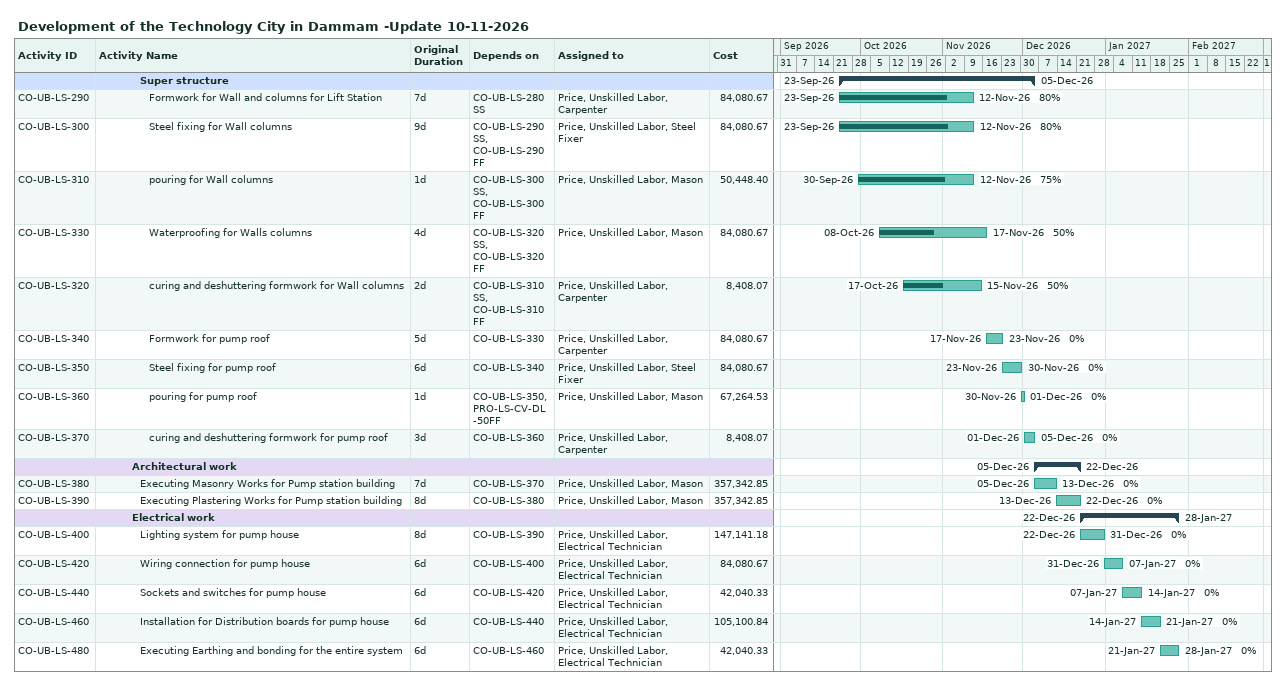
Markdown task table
Development of the Technology City in Dammam -Update 10-11-2026

| ID | Level | Task | Original duration | Start | Finish | Predecessors | Resources | % complete | Cost |
|---|---|---|---|---|---|---|---|---|---|
|  | 6 | **Super structure** |  | 2026-09-23 | 2026-12-05 |  |  |  |  |
| CO-UB-LS-290 | 7 | Formwork for Wall and columns for Lift Station | 7d | 2026-09-23 | 2026-11-12 | CO-UB-LS-280SS | Price, Unskilled Labor, Carpenter | 80 | 84080.67 |
| CO-UB-LS-300 | 7 | Steel fixing for Wall columns | 9d | 2026-09-23 | 2026-11-12 | CO-UB-LS-290SS, CO-UB-LS-290FF | Price, Unskilled Labor, Steel Fixer | 80 | 84080.67 |
| CO-UB-LS-310 | 7 | pouring for Wall columns | 1d | 2026-09-30 | 2026-11-12 | CO-UB-LS-300SS, CO-UB-LS-300FF | Price, Unskilled Labor, Mason | 75 | 50448.40 |
| CO-UB-LS-330 | 7 | Waterproofing for Walls columns | 4d | 2026-10-08 | 2026-11-17 | CO-UB-LS-320SS, CO-UB-LS-320FF | Price, Unskilled Labor, Mason | 50 | 84080.67 |
| CO-UB-LS-320 | 7 | curing and deshuttering formwork for Wall columns | 2d | 2026-10-17 | 2026-11-15 | CO-UB-LS-310SS, CO-UB-LS-310FF | Price, Unskilled Labor, Carpenter | 50 | 8408.07 |
| CO-UB-LS-340 | 7 | Formwork for pump roof | 5d | 2026-11-17 | 2026-11-23 | CO-UB-LS-330 | Price, Unskilled Labor, Carpenter | 0 | 84080.67 |
| CO-UB-LS-350 | 7 | Steel fixing for pump roof | 6d | 2026-11-23 | 2026-11-30 | CO-UB-LS-340 | Price, Unskilled Labor, Steel Fixer | 0 | 84080.67 |
| CO-UB-LS-360 | 7 | pouring for pump roof | 1d | 2026-11-30 | 2026-12-01 | CO-UB-LS-350, PRO-LS-CV-DL-50FF | Price, Unskilled Labor, Mason | 0 | 67264.53 |
| CO-UB-LS-370 | 7 | curing and deshuttering formwork for pump roof | 3d | 2026-12-01 | 2026-12-05 | CO-UB-LS-360 | Price, Unskilled Labor, Carpenter | 0 | 8408.07 |
|  | 5 | **Architectural work** |  | 2026-12-05 | 2026-12-22 |  |  |  |  |
| CO-UB-LS-380 | 6 | Executing Masonry Works for Pump station building | 7d | 2026-12-05 | 2026-12-13 | CO-UB-LS-370 | Price, Unskilled Labor, Mason | 0 | 357342.85 |
| CO-UB-LS-390 | 6 | Executing Plastering Works for Pump station building | 8d | 2026-12-13 | 2026-12-22 | CO-UB-LS-380 | Price, Unskilled Labor, Mason | 0 | 357342.85 |
|  | 5 | **Electrical work** |  | 2026-12-22 | 2027-01-28 |  |  |  |  |
| CO-UB-LS-400 | 6 | Lighting system for pump house | 8d | 2026-12-22 | 2026-12-31 | CO-UB-LS-390 | Price, Unskilled Labor, Electrical Technician | 0 | 147141.18 |
| CO-UB-LS-420 | 6 | Wiring connection for pump house | 6d | 2026-12-31 | 2027-01-07 | CO-UB-LS-400 | Price, Unskilled Labor, Electrical Technician | 0 | 84080.67 |
| CO-UB-LS-440 | 6 | Sockets and switches for pump house | 6d | 2027-01-07 | 2027-01-14 | CO-UB-LS-420 | Price, Unskilled Labor, Electrical Technician | 0 | 42040.33 |
| CO-UB-LS-460 | 6 | Installation for Distribution boards for pump house | 6d | 2027-01-14 | 2027-01-21 | CO-UB-LS-440 | Price, Unskilled Labor, Electrical Technician | 0 | 105100.84 |
| CO-UB-LS-480 | 6 | Executing Earthing and bonding for the entire system | 6d | 2027-01-21 | 2027-01-28 | CO-UB-LS-460 | Price, Unskilled Labor, Electrical Technician | 0 | 42040.33 |
